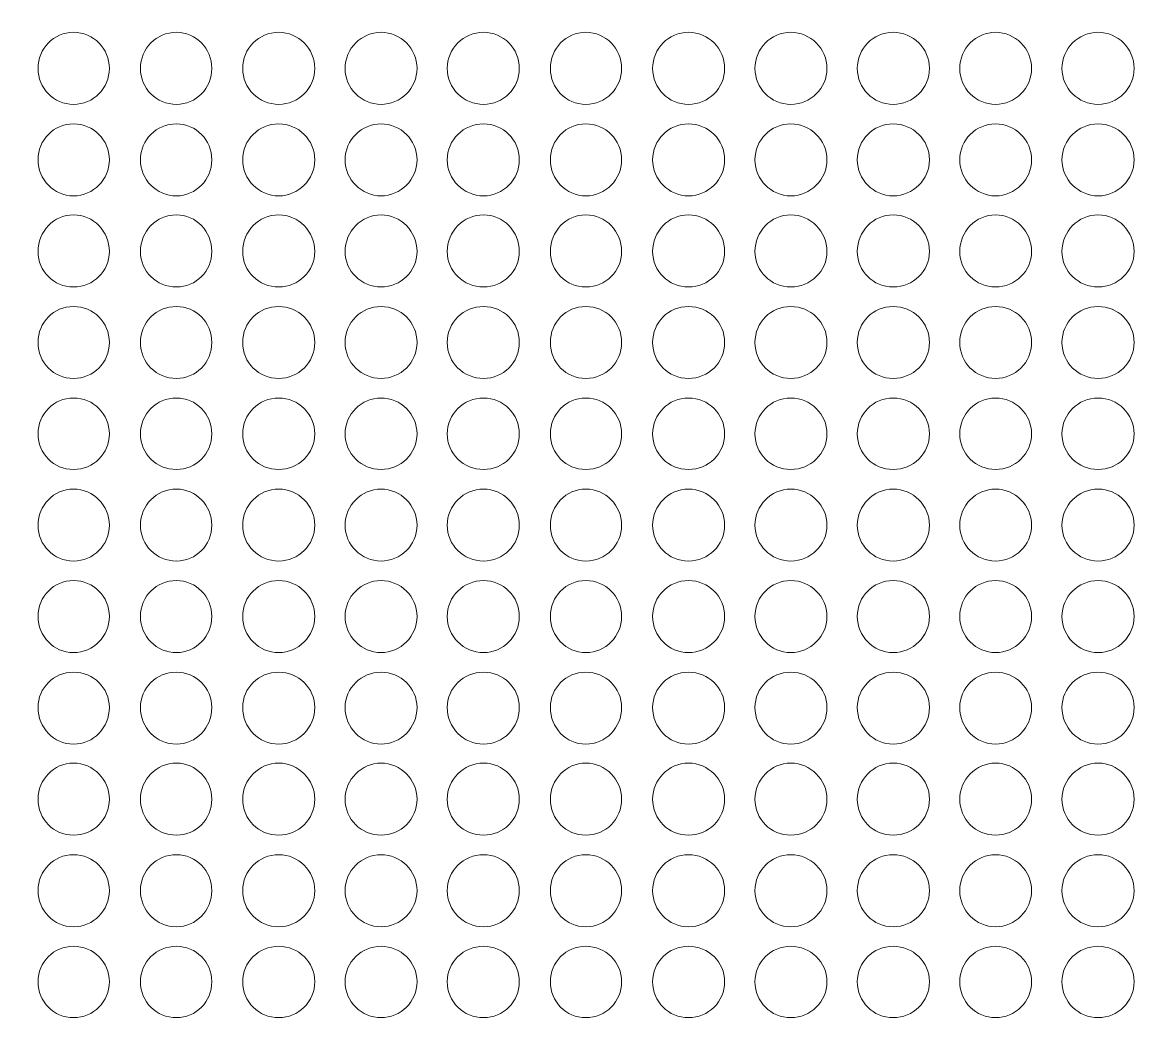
# Model space of a CAD drawing. Header units: inches. Extents: x 243 to 900, y -519 to -86.
# Drawn here: x 736.18 to 763.4, y -274.9 to -250.63 of the extents above; entities that cross this region are included whole.
import ezdxf

# ---------------------------------------------------------------- set-up
doc = ezdxf.new("R2010")
doc.units = ezdxf.units.IN
doc.header["$MEASUREMENT"] = 0
doc.layers.add('Layer 1', color=7, linetype='Continuous')

# ---------------------------------------------------------------- blocks, each defined once
blk = doc.blocks.new('block 3')
at = {"layer": 'Layer 1', "lineweight": 0}
blk.add_open_spline([(898.138, -484.267), (898.138, -494.991), (889.368, -503.763), (878.645, -503.763), (878.645, -503.763), (266.12, -503.763), (266.12, -503.763), (255.397, -503.763), (246.624, -494.991), (246.624, -484.267), (246.624, -484.267), (246.624, -108.507), (246.624, -108.507), (246.624, -97.783), (255.397, -89.011), (266.12, -89.011), (266.12, -89.011), (878.645, -89.011), (878.645, -89.011), (889.368, -89.011), (898.138, -97.783), (898.138, -108.507), (898.138, -108.507), (898.138, -484.267), (898.138, -484.267)], degree=3, knots=[0, 0, 0, 0, 1, 1, 1, 2, 2, 2, 3, 3, 3, 4, 4, 4, 5, 5, 5, 6, 6, 6, 7, 7, 7, 8, 8, 8, 8], dxfattribs=at)
blk = doc.blocks.new('block 2')
at = {"layer": 'Layer 1'}
blk.add_blockref('block 3', (0, 0), dxfattribs=at)
blk = doc.blocks.new('block 199')
at = {"layer": 'Layer 1', "lineweight": 0}
for points in [[(738.277, -251.734), (738.277, -252.221), (737.897, -252.604), (737.408, -252.604), (736.937, -252.604), (736.554, -252.221), (736.554, -251.734), (736.554, -251.261), (736.937, -250.864), (737.408, -250.864), (737.897, -250.864), (738.277, -251.261), (738.277, -251.734)], [(740.752, -251.734), (740.752, -252.221), (740.371, -252.604), (739.898, -252.604), (739.406, -252.604), (739.028, -252.221), (739.028, -251.734), (739.028, -251.261), (739.406, -250.864), (739.898, -250.864), (740.371, -250.864), (740.752, -251.261), (740.752, -251.734)], [(743.24, -251.734), (743.24, -252.221), (742.841, -252.604), (742.37, -252.604), (741.881, -252.604), (741.498, -252.221), (741.498, -251.734), (741.498, -251.261), (741.881, -250.864), (742.37, -250.864), (742.841, -250.864), (743.24, -251.261), (743.24, -251.734)], [(745.709, -251.734), (745.709, -252.221), (745.313, -252.604), (744.84, -252.604), (744.366, -252.604), (743.972, -252.221), (743.972, -251.734), (743.972, -251.261), (744.366, -250.864), (744.84, -250.864), (745.313, -250.864), (745.709, -251.261), (745.709, -251.734)], [(748.181, -251.734), (748.181, -252.221), (747.798, -252.604), (747.312, -252.604), (746.838, -252.604), (746.439, -252.221), (746.439, -251.734), (746.439, -251.261), (746.838, -250.864), (747.312, -250.864), (747.798, -250.864), (748.181, -251.261), (748.181, -251.734)], [(750.651, -251.734), (750.651, -252.221), (750.273, -252.604), (749.783, -252.604), (749.31, -252.604), (748.93, -252.221), (748.93, -251.734), (748.93, -251.261), (749.31, -250.864), (749.783, -250.864), (750.273, -250.864), (750.651, -251.261), (750.651, -251.734)], [(753.141, -251.734), (753.141, -252.221), (752.745, -252.604), (752.271, -252.604), (751.782, -252.604), (751.402, -252.221), (751.402, -251.734), (751.402, -251.261), (751.782, -250.864), (752.271, -250.864), (752.745, -250.864), (753.141, -251.261), (753.141, -251.734)], [(755.613, -251.734), (755.613, -252.221), (755.217, -252.604), (754.741, -252.604), (754.254, -252.604), (753.874, -252.221), (753.874, -251.734), (753.874, -251.261), (754.254, -250.864), (754.741, -250.864), (755.217, -250.864), (755.613, -251.261), (755.613, -251.734)], [(758.088, -251.734), (758.088, -252.221), (757.689, -252.604), (757.216, -252.604), (756.726, -252.604), (756.346, -252.221), (756.346, -251.734), (756.346, -251.261), (756.726, -250.864), (757.216, -250.864), (757.689, -250.864), (758.088, -251.261), (758.088, -251.734)], [(760.555, -251.734), (760.555, -252.221), (760.161, -252.604), (759.687, -252.604), (759.212, -252.604), (758.82, -252.221), (758.82, -251.734), (758.82, -251.261), (759.212, -250.864), (759.687, -250.864), (760.161, -250.864), (760.555, -251.261), (760.555, -251.734)], [(763.032, -251.734), (763.032, -252.221), (762.646, -252.604), (762.159, -252.604), (761.689, -252.604), (761.289, -252.221), (761.289, -251.734), (761.289, -251.261), (761.689, -250.864), (762.159, -250.864), (762.646, -250.864), (763.032, -251.261), (763.032, -251.734)]]:
    blk.add_open_spline(points, degree=3, knots=[0, 0, 0, 0, 1, 1, 1, 2, 2, 2, 3, 3, 3, 4, 4, 4, 4], dxfattribs=at)
blk = doc.blocks.new('block 200')
at = {"layer": 'Layer 1', "lineweight": 0}
for points in [[(738.277, -253.946), (738.277, -254.42), (737.897, -254.815), (737.408, -254.815), (736.937, -254.815), (736.554, -254.42), (736.554, -253.946), (736.554, -253.46), (736.937, -253.077), (737.408, -253.077), (737.897, -253.077), (738.277, -253.46), (738.277, -253.946)], [(740.752, -253.946), (740.752, -254.42), (740.371, -254.815), (739.898, -254.815), (739.406, -254.815), (739.028, -254.42), (739.028, -253.946), (739.028, -253.46), (739.406, -253.077), (739.898, -253.077), (740.371, -253.077), (740.752, -253.46), (740.752, -253.946)], [(743.24, -253.946), (743.24, -254.42), (742.841, -254.815), (742.37, -254.815), (741.881, -254.815), (741.498, -254.42), (741.498, -253.946), (741.498, -253.46), (741.881, -253.077), (742.37, -253.077), (742.841, -253.077), (743.24, -253.46), (743.24, -253.946)], [(745.709, -253.946), (745.709, -254.42), (745.313, -254.815), (744.84, -254.815), (744.366, -254.815), (743.972, -254.42), (743.972, -253.946), (743.972, -253.46), (744.366, -253.077), (744.84, -253.077), (745.313, -253.077), (745.709, -253.46), (745.709, -253.946)], [(748.181, -253.946), (748.181, -254.42), (747.798, -254.815), (747.312, -254.815), (746.838, -254.815), (746.439, -254.42), (746.439, -253.946), (746.439, -253.46), (746.838, -253.077), (747.312, -253.077), (747.798, -253.077), (748.181, -253.46), (748.181, -253.946)], [(750.651, -253.946), (750.651, -254.42), (750.273, -254.815), (749.783, -254.815), (749.31, -254.815), (748.93, -254.42), (748.93, -253.946), (748.93, -253.46), (749.31, -253.077), (749.783, -253.077), (750.273, -253.077), (750.651, -253.46), (750.651, -253.946)], [(753.141, -253.946), (753.141, -254.42), (752.745, -254.815), (752.271, -254.815), (751.782, -254.815), (751.402, -254.42), (751.402, -253.946), (751.402, -253.46), (751.782, -253.077), (752.271, -253.077), (752.745, -253.077), (753.141, -253.46), (753.141, -253.946)], [(755.613, -253.946), (755.613, -254.42), (755.217, -254.815), (754.741, -254.815), (754.254, -254.815), (753.874, -254.42), (753.874, -253.946), (753.874, -253.46), (754.254, -253.077), (754.741, -253.077), (755.217, -253.077), (755.613, -253.46), (755.613, -253.946)], [(758.088, -253.946), (758.088, -254.42), (757.689, -254.815), (757.216, -254.815), (756.726, -254.815), (756.346, -254.42), (756.346, -253.946), (756.346, -253.46), (756.726, -253.077), (757.216, -253.077), (757.689, -253.077), (758.088, -253.46), (758.088, -253.946)], [(760.555, -253.946), (760.555, -254.42), (760.161, -254.815), (759.687, -254.815), (759.212, -254.815), (758.82, -254.42), (758.82, -253.946), (758.82, -253.46), (759.212, -253.077), (759.687, -253.077), (760.161, -253.077), (760.555, -253.46), (760.555, -253.946)], [(763.032, -253.946), (763.032, -254.42), (762.646, -254.815), (762.159, -254.815), (761.689, -254.815), (761.289, -254.42), (761.289, -253.946), (761.289, -253.46), (761.689, -253.077), (762.159, -253.077), (762.646, -253.077), (763.032, -253.46), (763.032, -253.946)]]:
    blk.add_open_spline(points, degree=3, knots=[0, 0, 0, 0, 1, 1, 1, 2, 2, 2, 3, 3, 3, 4, 4, 4, 4], dxfattribs=at)
blk = doc.blocks.new('block 201')
at = {"layer": 'Layer 1', "lineweight": 0}
for points in [[(738.277, -256.161), (738.277, -256.634), (737.897, -257.015), (737.408, -257.015), (736.937, -257.015), (736.554, -256.634), (736.554, -256.161), (736.554, -255.672), (736.937, -255.275), (737.408, -255.275), (737.897, -255.275), (738.277, -255.672), (738.277, -256.161)], [(740.752, -256.161), (740.752, -256.634), (740.371, -257.015), (739.898, -257.015), (739.406, -257.015), (739.028, -256.634), (739.028, -256.161), (739.028, -255.672), (739.406, -255.275), (739.898, -255.275), (740.371, -255.275), (740.752, -255.672), (740.752, -256.161)], [(743.24, -256.161), (743.24, -256.634), (742.841, -257.015), (742.37, -257.015), (741.881, -257.015), (741.498, -256.634), (741.498, -256.161), (741.498, -255.672), (741.881, -255.275), (742.37, -255.275), (742.841, -255.275), (743.24, -255.672), (743.24, -256.161)], [(745.709, -256.161), (745.709, -256.634), (745.313, -257.015), (744.84, -257.015), (744.366, -257.015), (743.972, -256.634), (743.972, -256.161), (743.972, -255.672), (744.366, -255.275), (744.84, -255.275), (745.313, -255.275), (745.709, -255.672), (745.709, -256.161)], [(748.181, -256.161), (748.181, -256.634), (747.798, -257.015), (747.312, -257.015), (746.838, -257.015), (746.439, -256.634), (746.439, -256.161), (746.439, -255.672), (746.838, -255.275), (747.312, -255.275), (747.798, -255.275), (748.181, -255.672), (748.181, -256.161)], [(750.651, -256.161), (750.651, -256.634), (750.273, -257.015), (749.783, -257.015), (749.31, -257.015), (748.93, -256.634), (748.93, -256.161), (748.93, -255.672), (749.31, -255.275), (749.783, -255.275), (750.273, -255.275), (750.651, -255.672), (750.651, -256.161)], [(753.141, -256.161), (753.141, -256.634), (752.745, -257.015), (752.271, -257.015), (751.782, -257.015), (751.402, -256.634), (751.402, -256.161), (751.402, -255.672), (751.782, -255.275), (752.271, -255.275), (752.745, -255.275), (753.141, -255.672), (753.141, -256.161)], [(755.613, -256.161), (755.613, -256.634), (755.217, -257.015), (754.741, -257.015), (754.254, -257.015), (753.874, -256.634), (753.874, -256.161), (753.874, -255.672), (754.254, -255.275), (754.741, -255.275), (755.217, -255.275), (755.613, -255.672), (755.613, -256.161)], [(758.088, -256.161), (758.088, -256.634), (757.689, -257.015), (757.216, -257.015), (756.726, -257.015), (756.346, -256.634), (756.346, -256.161), (756.346, -255.672), (756.726, -255.275), (757.216, -255.275), (757.689, -255.275), (758.088, -255.672), (758.088, -256.161)], [(760.555, -256.161), (760.555, -256.634), (760.161, -257.015), (759.687, -257.015), (759.212, -257.015), (758.82, -256.634), (758.82, -256.161), (758.82, -255.672), (759.212, -255.275), (759.687, -255.275), (760.161, -255.275), (760.555, -255.672), (760.555, -256.161)], [(763.032, -256.161), (763.032, -256.634), (762.646, -257.015), (762.159, -257.015), (761.689, -257.015), (761.289, -256.634), (761.289, -256.161), (761.289, -255.672), (761.689, -255.275), (762.159, -255.275), (762.646, -255.275), (763.032, -255.672), (763.032, -256.161)]]:
    blk.add_open_spline(points, degree=3, knots=[0, 0, 0, 0, 1, 1, 1, 2, 2, 2, 3, 3, 3, 4, 4, 4, 4], dxfattribs=at)
blk = doc.blocks.new('block 202')
at = {"layer": 'Layer 1', "lineweight": 0}
for points in [[(738.277, -258.357), (738.277, -258.844), (737.897, -259.226), (737.408, -259.226), (736.937, -259.226), (736.554, -258.844), (736.554, -258.357), (736.554, -257.869), (736.937, -257.488), (737.408, -257.488), (737.897, -257.488), (738.277, -257.869), (738.277, -258.357)], [(740.752, -258.357), (740.752, -258.844), (740.371, -259.226), (739.898, -259.226), (739.406, -259.226), (739.028, -258.844), (739.028, -258.357), (739.028, -257.869), (739.406, -257.488), (739.898, -257.488), (740.371, -257.488), (740.752, -257.869), (740.752, -258.357)], [(743.24, -258.357), (743.24, -258.844), (742.841, -259.226), (742.37, -259.226), (741.881, -259.226), (741.498, -258.844), (741.498, -258.357), (741.498, -257.869), (741.881, -257.488), (742.37, -257.488), (742.841, -257.488), (743.24, -257.869), (743.24, -258.357)], [(745.709, -258.357), (745.709, -258.844), (745.313, -259.226), (744.84, -259.226), (744.366, -259.226), (743.972, -258.844), (743.972, -258.357), (743.972, -257.869), (744.366, -257.488), (744.84, -257.488), (745.313, -257.488), (745.709, -257.869), (745.709, -258.357)], [(748.181, -258.357), (748.181, -258.844), (747.798, -259.226), (747.312, -259.226), (746.838, -259.226), (746.439, -258.844), (746.439, -258.357), (746.439, -257.869), (746.838, -257.488), (747.312, -257.488), (747.798, -257.488), (748.181, -257.869), (748.181, -258.357)], [(750.651, -258.357), (750.651, -258.844), (750.273, -259.226), (749.783, -259.226), (749.31, -259.226), (748.93, -258.844), (748.93, -258.357), (748.93, -257.869), (749.31, -257.488), (749.783, -257.488), (750.273, -257.488), (750.651, -257.869), (750.651, -258.357)], [(753.141, -258.357), (753.141, -258.844), (752.745, -259.226), (752.271, -259.226), (751.782, -259.226), (751.402, -258.844), (751.402, -258.357), (751.402, -257.869), (751.782, -257.488), (752.271, -257.488), (752.745, -257.488), (753.141, -257.869), (753.141, -258.357)], [(755.613, -258.357), (755.613, -258.844), (755.217, -259.226), (754.741, -259.226), (754.254, -259.226), (753.874, -258.844), (753.874, -258.357), (753.874, -257.869), (754.254, -257.488), (754.741, -257.488), (755.217, -257.488), (755.613, -257.869), (755.613, -258.357)], [(758.088, -258.357), (758.088, -258.844), (757.689, -259.226), (757.216, -259.226), (756.726, -259.226), (756.346, -258.844), (756.346, -258.357), (756.346, -257.869), (756.726, -257.488), (757.216, -257.488), (757.689, -257.488), (758.088, -257.869), (758.088, -258.357)], [(760.555, -258.357), (760.555, -258.844), (760.161, -259.226), (759.687, -259.226), (759.212, -259.226), (758.82, -258.844), (758.82, -258.357), (758.82, -257.869), (759.212, -257.488), (759.687, -257.488), (760.161, -257.488), (760.555, -257.869), (760.555, -258.357)], [(763.032, -258.357), (763.032, -258.844), (762.646, -259.226), (762.159, -259.226), (761.689, -259.226), (761.289, -258.844), (761.289, -258.357), (761.289, -257.869), (761.689, -257.488), (762.159, -257.488), (762.646, -257.488), (763.032, -257.869), (763.032, -258.357)]]:
    blk.add_open_spline(points, degree=3, knots=[0, 0, 0, 0, 1, 1, 1, 2, 2, 2, 3, 3, 3, 4, 4, 4, 4], dxfattribs=at)
blk = doc.blocks.new('block 203')
at = {"layer": 'Layer 1', "lineweight": 0}
for points in [[(738.277, -260.568), (738.277, -261.041), (737.897, -261.425), (737.408, -261.425), (736.937, -261.425), (736.554, -261.041), (736.554, -260.568), (736.554, -260.082), (736.937, -259.699), (737.408, -259.699), (737.897, -259.699), (738.277, -260.082), (738.277, -260.568)], [(740.752, -260.568), (740.752, -261.041), (740.371, -261.425), (739.898, -261.425), (739.406, -261.425), (739.028, -261.041), (739.028, -260.568), (739.028, -260.082), (739.406, -259.699), (739.898, -259.699), (740.371, -259.699), (740.752, -260.082), (740.752, -260.568)], [(743.24, -260.568), (743.24, -261.041), (742.841, -261.425), (742.37, -261.425), (741.881, -261.425), (741.498, -261.041), (741.498, -260.568), (741.498, -260.082), (741.881, -259.699), (742.37, -259.699), (742.841, -259.699), (743.24, -260.082), (743.24, -260.568)], [(745.709, -260.568), (745.709, -261.041), (745.313, -261.425), (744.84, -261.425), (744.366, -261.425), (743.972, -261.041), (743.972, -260.568), (743.972, -260.082), (744.366, -259.699), (744.84, -259.699), (745.313, -259.699), (745.709, -260.082), (745.709, -260.568)], [(748.181, -260.568), (748.181, -261.041), (747.798, -261.425), (747.312, -261.425), (746.838, -261.425), (746.439, -261.041), (746.439, -260.568), (746.439, -260.082), (746.838, -259.699), (747.312, -259.699), (747.798, -259.699), (748.181, -260.082), (748.181, -260.568)], [(750.651, -260.568), (750.651, -261.041), (750.273, -261.425), (749.783, -261.425), (749.31, -261.425), (748.93, -261.041), (748.93, -260.568), (748.93, -260.082), (749.31, -259.699), (749.783, -259.699), (750.273, -259.699), (750.651, -260.082), (750.651, -260.568)], [(753.141, -260.568), (753.141, -261.041), (752.745, -261.425), (752.271, -261.425), (751.782, -261.425), (751.402, -261.041), (751.402, -260.568), (751.402, -260.082), (751.782, -259.699), (752.271, -259.699), (752.745, -259.699), (753.141, -260.082), (753.141, -260.568)], [(755.613, -260.568), (755.613, -261.041), (755.217, -261.425), (754.741, -261.425), (754.254, -261.425), (753.874, -261.041), (753.874, -260.568), (753.874, -260.082), (754.254, -259.699), (754.741, -259.699), (755.217, -259.699), (755.613, -260.082), (755.613, -260.568)], [(758.088, -260.568), (758.088, -261.041), (757.689, -261.425), (757.216, -261.425), (756.726, -261.425), (756.346, -261.041), (756.346, -260.568), (756.346, -260.082), (756.726, -259.699), (757.216, -259.699), (757.689, -259.699), (758.088, -260.082), (758.088, -260.568)], [(760.555, -260.568), (760.555, -261.041), (760.161, -261.425), (759.687, -261.425), (759.212, -261.425), (758.82, -261.041), (758.82, -260.568), (758.82, -260.082), (759.212, -259.699), (759.687, -259.699), (760.161, -259.699), (760.555, -260.082), (760.555, -260.568)], [(763.032, -260.568), (763.032, -261.041), (762.646, -261.425), (762.159, -261.425), (761.689, -261.425), (761.289, -261.041), (761.289, -260.568), (761.289, -260.082), (761.689, -259.699), (762.159, -259.699), (762.646, -259.699), (763.032, -260.082), (763.032, -260.568)]]:
    blk.add_open_spline(points, degree=3, knots=[0, 0, 0, 0, 1, 1, 1, 2, 2, 2, 3, 3, 3, 4, 4, 4, 4], dxfattribs=at)
blk = doc.blocks.new('block 204')
at = {"layer": 'Layer 1', "lineweight": 0}
for points in [[(738.277, -262.768), (738.277, -263.255), (737.897, -263.637), (737.408, -263.637), (736.937, -263.637), (736.554, -263.255), (736.554, -262.768), (736.554, -262.294), (736.937, -261.898), (737.408, -261.898), (737.897, -261.898), (738.277, -262.294), (738.277, -262.768)], [(740.752, -262.768), (740.752, -263.255), (740.371, -263.637), (739.898, -263.637), (739.406, -263.637), (739.028, -263.255), (739.028, -262.768), (739.028, -262.294), (739.406, -261.898), (739.898, -261.898), (740.371, -261.898), (740.752, -262.294), (740.752, -262.768)], [(743.24, -262.768), (743.24, -263.255), (742.841, -263.637), (742.37, -263.637), (741.881, -263.637), (741.498, -263.255), (741.498, -262.768), (741.498, -262.294), (741.881, -261.898), (742.37, -261.898), (742.841, -261.898), (743.24, -262.294), (743.24, -262.768)], [(745.709, -262.768), (745.709, -263.255), (745.313, -263.637), (744.84, -263.637), (744.366, -263.637), (743.972, -263.255), (743.972, -262.768), (743.972, -262.294), (744.366, -261.898), (744.84, -261.898), (745.313, -261.898), (745.709, -262.294), (745.709, -262.768)], [(748.181, -262.768), (748.181, -263.255), (747.798, -263.637), (747.312, -263.637), (746.838, -263.637), (746.439, -263.255), (746.439, -262.768), (746.439, -262.294), (746.838, -261.898), (747.312, -261.898), (747.798, -261.898), (748.181, -262.294), (748.181, -262.768)], [(750.651, -262.768), (750.651, -263.255), (750.273, -263.637), (749.783, -263.637), (749.31, -263.637), (748.93, -263.255), (748.93, -262.768), (748.93, -262.294), (749.31, -261.898), (749.783, -261.898), (750.273, -261.898), (750.651, -262.294), (750.651, -262.768)], [(753.141, -262.768), (753.141, -263.255), (752.745, -263.637), (752.271, -263.637), (751.782, -263.637), (751.402, -263.255), (751.402, -262.768), (751.402, -262.294), (751.782, -261.898), (752.271, -261.898), (752.745, -261.898), (753.141, -262.294), (753.141, -262.768)], [(755.613, -262.768), (755.613, -263.255), (755.217, -263.637), (754.741, -263.637), (754.254, -263.637), (753.874, -263.255), (753.874, -262.768), (753.874, -262.294), (754.254, -261.898), (754.741, -261.898), (755.217, -261.898), (755.613, -262.294), (755.613, -262.768)], [(758.088, -262.768), (758.088, -263.255), (757.689, -263.637), (757.216, -263.637), (756.726, -263.637), (756.346, -263.255), (756.346, -262.768), (756.346, -262.294), (756.726, -261.898), (757.216, -261.898), (757.689, -261.898), (758.088, -262.294), (758.088, -262.768)], [(760.555, -262.768), (760.555, -263.255), (760.161, -263.637), (759.687, -263.637), (759.212, -263.637), (758.82, -263.255), (758.82, -262.768), (758.82, -262.294), (759.212, -261.898), (759.687, -261.898), (760.161, -261.898), (760.555, -262.294), (760.555, -262.768)], [(763.032, -262.768), (763.032, -263.255), (762.646, -263.637), (762.159, -263.637), (761.689, -263.637), (761.289, -263.255), (761.289, -262.768), (761.289, -262.294), (761.689, -261.898), (762.159, -261.898), (762.646, -261.898), (763.032, -262.294), (763.032, -262.768)]]:
    blk.add_open_spline(points, degree=3, knots=[0, 0, 0, 0, 1, 1, 1, 2, 2, 2, 3, 3, 3, 4, 4, 4, 4], dxfattribs=at)
blk = doc.blocks.new('block 205')
at = {"layer": 'Layer 1', "lineweight": 0}
for points in [[(738.277, -264.979), (738.277, -265.454), (737.897, -265.849), (737.408, -265.849), (736.937, -265.849), (736.554, -265.454), (736.554, -264.979), (736.554, -264.49), (736.937, -264.11), (737.408, -264.11), (737.897, -264.11), (738.277, -264.49), (738.277, -264.979)], [(740.752, -264.979), (740.752, -265.454), (740.371, -265.849), (739.898, -265.849), (739.406, -265.849), (739.028, -265.454), (739.028, -264.979), (739.028, -264.49), (739.406, -264.11), (739.898, -264.11), (740.371, -264.11), (740.752, -264.49), (740.752, -264.979)], [(743.24, -264.979), (743.24, -265.454), (742.841, -265.849), (742.37, -265.849), (741.881, -265.849), (741.498, -265.454), (741.498, -264.979), (741.498, -264.49), (741.881, -264.11), (742.37, -264.11), (742.841, -264.11), (743.24, -264.49), (743.24, -264.979)], [(745.709, -264.979), (745.709, -265.454), (745.313, -265.849), (744.84, -265.849), (744.366, -265.849), (743.972, -265.454), (743.972, -264.979), (743.972, -264.49), (744.366, -264.11), (744.84, -264.11), (745.313, -264.11), (745.709, -264.49), (745.709, -264.979)], [(748.181, -264.979), (748.181, -265.454), (747.798, -265.849), (747.312, -265.849), (746.838, -265.849), (746.439, -265.454), (746.439, -264.979), (746.439, -264.49), (746.838, -264.11), (747.312, -264.11), (747.798, -264.11), (748.181, -264.49), (748.181, -264.979)], [(750.651, -264.979), (750.651, -265.454), (750.273, -265.849), (749.783, -265.849), (749.31, -265.849), (748.93, -265.454), (748.93, -264.979), (748.93, -264.49), (749.31, -264.11), (749.783, -264.11), (750.273, -264.11), (750.651, -264.49), (750.651, -264.979)], [(753.141, -264.979), (753.141, -265.454), (752.745, -265.849), (752.271, -265.849), (751.782, -265.849), (751.402, -265.454), (751.402, -264.979), (751.402, -264.49), (751.782, -264.11), (752.271, -264.11), (752.745, -264.11), (753.141, -264.49), (753.141, -264.979)], [(755.613, -264.979), (755.613, -265.454), (755.217, -265.849), (754.741, -265.849), (754.254, -265.849), (753.874, -265.454), (753.874, -264.979), (753.874, -264.49), (754.254, -264.11), (754.741, -264.11), (755.217, -264.11), (755.613, -264.49), (755.613, -264.979)], [(758.088, -264.979), (758.088, -265.454), (757.689, -265.849), (757.216, -265.849), (756.726, -265.849), (756.346, -265.454), (756.346, -264.979), (756.346, -264.49), (756.726, -264.11), (757.216, -264.11), (757.689, -264.11), (758.088, -264.49), (758.088, -264.979)], [(760.555, -264.979), (760.555, -265.454), (760.161, -265.849), (759.687, -265.849), (759.212, -265.849), (758.82, -265.454), (758.82, -264.979), (758.82, -264.49), (759.212, -264.11), (759.687, -264.11), (760.161, -264.11), (760.555, -264.49), (760.555, -264.979)], [(763.032, -264.979), (763.032, -265.454), (762.646, -265.849), (762.159, -265.849), (761.689, -265.849), (761.289, -265.454), (761.289, -264.979), (761.289, -264.49), (761.689, -264.11), (762.159, -264.11), (762.646, -264.11), (763.032, -264.49), (763.032, -264.979)]]:
    blk.add_open_spline(points, degree=3, knots=[0, 0, 0, 0, 1, 1, 1, 2, 2, 2, 3, 3, 3, 4, 4, 4, 4], dxfattribs=at)
blk = doc.blocks.new('block 206')
at = {"layer": 'Layer 1', "lineweight": 0}
for points in [[(738.277, -267.175), (738.277, -267.664), (737.897, -268.061), (737.408, -268.061), (736.937, -268.061), (736.554, -267.664), (736.554, -267.175), (736.554, -266.703), (736.937, -266.322), (737.408, -266.322), (737.897, -266.322), (738.277, -266.703), (738.277, -267.175)], [(740.752, -267.175), (740.752, -267.664), (740.371, -268.061), (739.898, -268.061), (739.406, -268.061), (739.028, -267.664), (739.028, -267.175), (739.028, -266.703), (739.406, -266.322), (739.898, -266.322), (740.371, -266.322), (740.752, -266.703), (740.752, -267.175)], [(743.24, -267.175), (743.24, -267.664), (742.841, -268.061), (742.37, -268.061), (741.881, -268.061), (741.498, -267.664), (741.498, -267.175), (741.498, -266.703), (741.881, -266.322), (742.37, -266.322), (742.841, -266.322), (743.24, -266.703), (743.24, -267.175)], [(745.709, -267.175), (745.709, -267.664), (745.313, -268.061), (744.84, -268.061), (744.366, -268.061), (743.972, -267.664), (743.972, -267.175), (743.972, -266.703), (744.366, -266.322), (744.84, -266.322), (745.313, -266.322), (745.709, -266.703), (745.709, -267.175)], [(748.181, -267.175), (748.181, -267.664), (747.798, -268.061), (747.312, -268.061), (746.838, -268.061), (746.439, -267.664), (746.439, -267.175), (746.439, -266.703), (746.838, -266.322), (747.312, -266.322), (747.798, -266.322), (748.181, -266.703), (748.181, -267.175)], [(750.651, -267.175), (750.651, -267.664), (750.273, -268.061), (749.783, -268.061), (749.31, -268.061), (748.93, -267.664), (748.93, -267.175), (748.93, -266.703), (749.31, -266.322), (749.783, -266.322), (750.273, -266.322), (750.651, -266.703), (750.651, -267.175)], [(753.141, -267.175), (753.141, -267.664), (752.745, -268.061), (752.271, -268.061), (751.782, -268.061), (751.402, -267.664), (751.402, -267.175), (751.402, -266.703), (751.782, -266.322), (752.271, -266.322), (752.745, -266.322), (753.141, -266.703), (753.141, -267.175)], [(755.613, -267.175), (755.613, -267.664), (755.217, -268.061), (754.741, -268.061), (754.254, -268.061), (753.874, -267.664), (753.874, -267.175), (753.874, -266.703), (754.254, -266.322), (754.741, -266.322), (755.217, -266.322), (755.613, -266.703), (755.613, -267.175)], [(758.088, -267.175), (758.088, -267.664), (757.689, -268.061), (757.216, -268.061), (756.726, -268.061), (756.346, -267.664), (756.346, -267.175), (756.346, -266.703), (756.726, -266.322), (757.216, -266.322), (757.689, -266.322), (758.088, -266.703), (758.088, -267.175)], [(760.555, -267.175), (760.555, -267.664), (760.161, -268.061), (759.687, -268.061), (759.212, -268.061), (758.82, -267.664), (758.82, -267.175), (758.82, -266.703), (759.212, -266.322), (759.687, -266.322), (760.161, -266.322), (760.555, -266.703), (760.555, -267.175)], [(763.032, -267.175), (763.032, -267.664), (762.646, -268.061), (762.159, -268.061), (761.689, -268.061), (761.289, -267.664), (761.289, -267.175), (761.289, -266.703), (761.689, -266.322), (762.159, -266.322), (762.646, -266.322), (763.032, -266.703), (763.032, -267.175)]]:
    blk.add_open_spline(points, degree=3, knots=[0, 0, 0, 0, 1, 1, 1, 2, 2, 2, 3, 3, 3, 4, 4, 4, 4], dxfattribs=at)
blk = doc.blocks.new('block 207')
at = {"layer": 'Layer 1', "lineweight": 0}
for points in [[(738.277, -269.389), (738.277, -269.877), (737.897, -270.259), (737.408, -270.259), (736.937, -270.259), (736.554, -269.877), (736.554, -269.389), (736.554, -268.915), (736.937, -268.519), (737.408, -268.519), (737.897, -268.519), (738.277, -268.915), (738.277, -269.389)], [(740.752, -269.389), (740.752, -269.877), (740.371, -270.259), (739.898, -270.259), (739.406, -270.259), (739.028, -269.877), (739.028, -269.389), (739.028, -268.915), (739.406, -268.519), (739.898, -268.519), (740.371, -268.519), (740.752, -268.915), (740.752, -269.389)], [(743.24, -269.389), (743.24, -269.877), (742.841, -270.259), (742.37, -270.259), (741.881, -270.259), (741.498, -269.877), (741.498, -269.389), (741.498, -268.915), (741.881, -268.519), (742.37, -268.519), (742.841, -268.519), (743.24, -268.915), (743.24, -269.389)], [(745.709, -269.389), (745.709, -269.877), (745.313, -270.259), (744.84, -270.259), (744.366, -270.259), (743.972, -269.877), (743.972, -269.389), (743.972, -268.915), (744.366, -268.519), (744.84, -268.519), (745.313, -268.519), (745.709, -268.915), (745.709, -269.389)], [(748.181, -269.389), (748.181, -269.877), (747.798, -270.259), (747.312, -270.259), (746.838, -270.259), (746.439, -269.877), (746.439, -269.389), (746.439, -268.915), (746.838, -268.519), (747.312, -268.519), (747.798, -268.519), (748.181, -268.915), (748.181, -269.389)], [(750.651, -269.389), (750.651, -269.877), (750.273, -270.259), (749.783, -270.259), (749.31, -270.259), (748.93, -269.877), (748.93, -269.389), (748.93, -268.915), (749.31, -268.519), (749.783, -268.519), (750.273, -268.519), (750.651, -268.915), (750.651, -269.389)], [(753.141, -269.389), (753.141, -269.877), (752.745, -270.259), (752.271, -270.259), (751.782, -270.259), (751.402, -269.877), (751.402, -269.389), (751.402, -268.915), (751.782, -268.519), (752.271, -268.519), (752.745, -268.519), (753.141, -268.915), (753.141, -269.389)], [(755.613, -269.389), (755.613, -269.877), (755.217, -270.259), (754.741, -270.259), (754.254, -270.259), (753.874, -269.877), (753.874, -269.389), (753.874, -268.915), (754.254, -268.519), (754.741, -268.519), (755.217, -268.519), (755.613, -268.915), (755.613, -269.389)], [(758.088, -269.389), (758.088, -269.877), (757.689, -270.259), (757.216, -270.259), (756.726, -270.259), (756.346, -269.877), (756.346, -269.389), (756.346, -268.915), (756.726, -268.519), (757.216, -268.519), (757.689, -268.519), (758.088, -268.915), (758.088, -269.389)], [(760.555, -269.389), (760.555, -269.877), (760.161, -270.259), (759.687, -270.259), (759.212, -270.259), (758.82, -269.877), (758.82, -269.389), (758.82, -268.915), (759.212, -268.519), (759.687, -268.519), (760.161, -268.519), (760.555, -268.915), (760.555, -269.389)], [(763.032, -269.389), (763.032, -269.877), (762.646, -270.259), (762.159, -270.259), (761.689, -270.259), (761.289, -269.877), (761.289, -269.389), (761.289, -268.915), (761.689, -268.519), (762.159, -268.519), (762.646, -268.519), (763.032, -268.915), (763.032, -269.389)]]:
    blk.add_open_spline(points, degree=3, knots=[0, 0, 0, 0, 1, 1, 1, 2, 2, 2, 3, 3, 3, 4, 4, 4, 4], dxfattribs=at)
blk = doc.blocks.new('block 208')
at = {"layer": 'Layer 1', "lineweight": 0}
for points in [[(738.277, -271.601), (738.277, -272.075), (737.897, -272.472), (737.408, -272.472), (736.937, -272.472), (736.554, -272.075), (736.554, -271.601), (736.554, -271.113), (736.937, -270.732), (737.408, -270.732), (737.897, -270.732), (738.277, -271.113), (738.277, -271.601)], [(740.752, -271.601), (740.752, -272.075), (740.371, -272.472), (739.898, -272.472), (739.406, -272.472), (739.028, -272.075), (739.028, -271.601), (739.028, -271.113), (739.406, -270.732), (739.898, -270.732), (740.371, -270.732), (740.752, -271.113), (740.752, -271.601)], [(743.24, -271.601), (743.24, -272.075), (742.841, -272.472), (742.37, -272.472), (741.881, -272.472), (741.498, -272.075), (741.498, -271.601), (741.498, -271.113), (741.881, -270.732), (742.37, -270.732), (742.841, -270.732), (743.24, -271.113), (743.24, -271.601)], [(745.709, -271.601), (745.709, -272.075), (745.313, -272.472), (744.84, -272.472), (744.366, -272.472), (743.972, -272.075), (743.972, -271.601), (743.972, -271.113), (744.366, -270.732), (744.84, -270.732), (745.313, -270.732), (745.709, -271.113), (745.709, -271.601)], [(748.181, -271.601), (748.181, -272.075), (747.798, -272.472), (747.312, -272.472), (746.838, -272.472), (746.439, -272.075), (746.439, -271.601), (746.439, -271.113), (746.838, -270.732), (747.312, -270.732), (747.798, -270.732), (748.181, -271.113), (748.181, -271.601)], [(750.651, -271.601), (750.651, -272.075), (750.273, -272.472), (749.783, -272.472), (749.31, -272.472), (748.93, -272.075), (748.93, -271.601), (748.93, -271.113), (749.31, -270.732), (749.783, -270.732), (750.273, -270.732), (750.651, -271.113), (750.651, -271.601)], [(753.141, -271.601), (753.141, -272.075), (752.745, -272.472), (752.271, -272.472), (751.782, -272.472), (751.402, -272.075), (751.402, -271.601), (751.402, -271.113), (751.782, -270.732), (752.271, -270.732), (752.745, -270.732), (753.141, -271.113), (753.141, -271.601)], [(755.613, -271.601), (755.613, -272.075), (755.217, -272.472), (754.741, -272.472), (754.254, -272.472), (753.874, -272.075), (753.874, -271.601), (753.874, -271.113), (754.254, -270.732), (754.741, -270.732), (755.217, -270.732), (755.613, -271.113), (755.613, -271.601)], [(758.088, -271.601), (758.088, -272.075), (757.689, -272.472), (757.216, -272.472), (756.726, -272.472), (756.346, -272.075), (756.346, -271.601), (756.346, -271.113), (756.726, -270.732), (757.216, -270.732), (757.689, -270.732), (758.088, -271.113), (758.088, -271.601)], [(760.555, -271.601), (760.555, -272.075), (760.161, -272.472), (759.687, -272.472), (759.212, -272.472), (758.82, -272.075), (758.82, -271.601), (758.82, -271.113), (759.212, -270.732), (759.687, -270.732), (760.161, -270.732), (760.555, -271.113), (760.555, -271.601)], [(763.032, -271.601), (763.032, -272.075), (762.646, -272.472), (762.159, -272.472), (761.689, -272.472), (761.289, -272.075), (761.289, -271.601), (761.289, -271.113), (761.689, -270.732), (762.159, -270.732), (762.646, -270.732), (763.032, -271.113), (763.032, -271.601)]]:
    blk.add_open_spline(points, degree=3, knots=[0, 0, 0, 0, 1, 1, 1, 2, 2, 2, 3, 3, 3, 4, 4, 4, 4], dxfattribs=at)
blk = doc.blocks.new('block 209')
at = {"layer": 'Layer 1', "lineweight": 0}
for points in [[(738.277, -273.798), (738.277, -274.287), (737.897, -274.668), (737.408, -274.668), (736.937, -274.668), (736.554, -274.287), (736.554, -273.798), (736.554, -273.325), (736.937, -272.944), (737.408, -272.944), (737.897, -272.944), (738.277, -273.325), (738.277, -273.798)], [(740.752, -273.798), (740.752, -274.287), (740.371, -274.668), (739.898, -274.668), (739.406, -274.668), (739.028, -274.287), (739.028, -273.798), (739.028, -273.325), (739.406, -272.944), (739.898, -272.944), (740.371, -272.944), (740.752, -273.325), (740.752, -273.798)], [(743.24, -273.798), (743.24, -274.287), (742.841, -274.668), (742.37, -274.668), (741.881, -274.668), (741.498, -274.287), (741.498, -273.798), (741.498, -273.325), (741.881, -272.944), (742.37, -272.944), (742.841, -272.944), (743.24, -273.325), (743.24, -273.798)], [(745.709, -273.798), (745.709, -274.287), (745.313, -274.668), (744.84, -274.668), (744.366, -274.668), (743.972, -274.287), (743.972, -273.798), (743.972, -273.325), (744.366, -272.944), (744.84, -272.944), (745.313, -272.944), (745.709, -273.325), (745.709, -273.798)], [(748.181, -273.798), (748.181, -274.287), (747.798, -274.668), (747.312, -274.668), (746.838, -274.668), (746.439, -274.287), (746.439, -273.798), (746.439, -273.325), (746.838, -272.944), (747.312, -272.944), (747.798, -272.944), (748.181, -273.325), (748.181, -273.798)], [(750.651, -273.798), (750.651, -274.287), (750.273, -274.668), (749.783, -274.668), (749.31, -274.668), (748.93, -274.287), (748.93, -273.798), (748.93, -273.325), (749.31, -272.944), (749.783, -272.944), (750.273, -272.944), (750.651, -273.325), (750.651, -273.798)], [(753.141, -273.798), (753.141, -274.287), (752.745, -274.668), (752.271, -274.668), (751.782, -274.668), (751.402, -274.287), (751.402, -273.798), (751.402, -273.325), (751.782, -272.944), (752.271, -272.944), (752.745, -272.944), (753.141, -273.325), (753.141, -273.798)], [(755.613, -273.798), (755.613, -274.287), (755.217, -274.668), (754.741, -274.668), (754.254, -274.668), (753.874, -274.287), (753.874, -273.798), (753.874, -273.325), (754.254, -272.944), (754.741, -272.944), (755.217, -272.944), (755.613, -273.325), (755.613, -273.798)], [(758.088, -273.798), (758.088, -274.287), (757.689, -274.668), (757.216, -274.668), (756.726, -274.668), (756.346, -274.287), (756.346, -273.798), (756.346, -273.325), (756.726, -272.944), (757.216, -272.944), (757.689, -272.944), (758.088, -273.325), (758.088, -273.798)], [(760.555, -273.798), (760.555, -274.287), (760.161, -274.668), (759.687, -274.668), (759.212, -274.668), (758.82, -274.287), (758.82, -273.798), (758.82, -273.325), (759.212, -272.944), (759.687, -272.944), (760.161, -272.944), (760.555, -273.325), (760.555, -273.798)], [(763.032, -273.798), (763.032, -274.287), (762.646, -274.668), (762.159, -274.668), (761.689, -274.668), (761.289, -274.287), (761.289, -273.798), (761.289, -273.325), (761.689, -272.944), (762.159, -272.944), (762.646, -272.944), (763.032, -273.325), (763.032, -273.798)]]:
    blk.add_open_spline(points, degree=3, knots=[0, 0, 0, 0, 1, 1, 1, 2, 2, 2, 3, 3, 3, 4, 4, 4, 4], dxfattribs=at)
blk = doc.blocks.new('block 150')
at = {"layer": 'Layer 1'}
for name in ['block 199', 'block 200', 'block 201', 'block 202', 'block 203', 'block 204', 'block 205', 'block 206', 'block 207', 'block 208', 'block 209']:
    blk.add_blockref(name, (0, 0), dxfattribs=at)
blk = doc.blocks.new('block 149')
at = {"layer": 'Layer 1'}
blk.add_blockref('block 150', (0, 0), dxfattribs=at)
blk = doc.blocks.new('block 4')
at = {"layer": 'Layer 1'}
blk.add_blockref('block 149', (0, 0), dxfattribs=at)

msp = doc.modelspace()

# ---------------------------------------------------------------- linework, layer by layer
at = {"layer": 'Layer 1', "lineweight": 0}
msp.add_open_spline([(771.889, -89.011), (771.889, -89.011), (266.12, -89.011), (266.12, -89.011), (255.397, -89.011), (246.624, -97.783), (246.624, -108.507), (246.624, -108.507), (246.624, -499.044), (246.624, -499.044), (246.624, -509.767), (255.397, -518.54), (266.12, -518.54), (266.12, -518.54), (371.556, -518.54), (371.556, -518.54), (400.967, -304.591), (562.913, -132.915), (771.889, -89.011)], degree=3, knots=[0, 0, 0, 0, 1, 1, 1, 2, 2, 2, 3, 3, 3, 4, 4, 4, 5, 5, 5, 6, 6, 6, 6], dxfattribs=at)

# ---------------------------------------------------------------- block references
at = {"layer": 'Layer 1'}
for name in ['block 2', 'block 4']:
    msp.add_blockref(name, (0, 0), dxfattribs=at)

doc.saveas('drawing.dxf')
